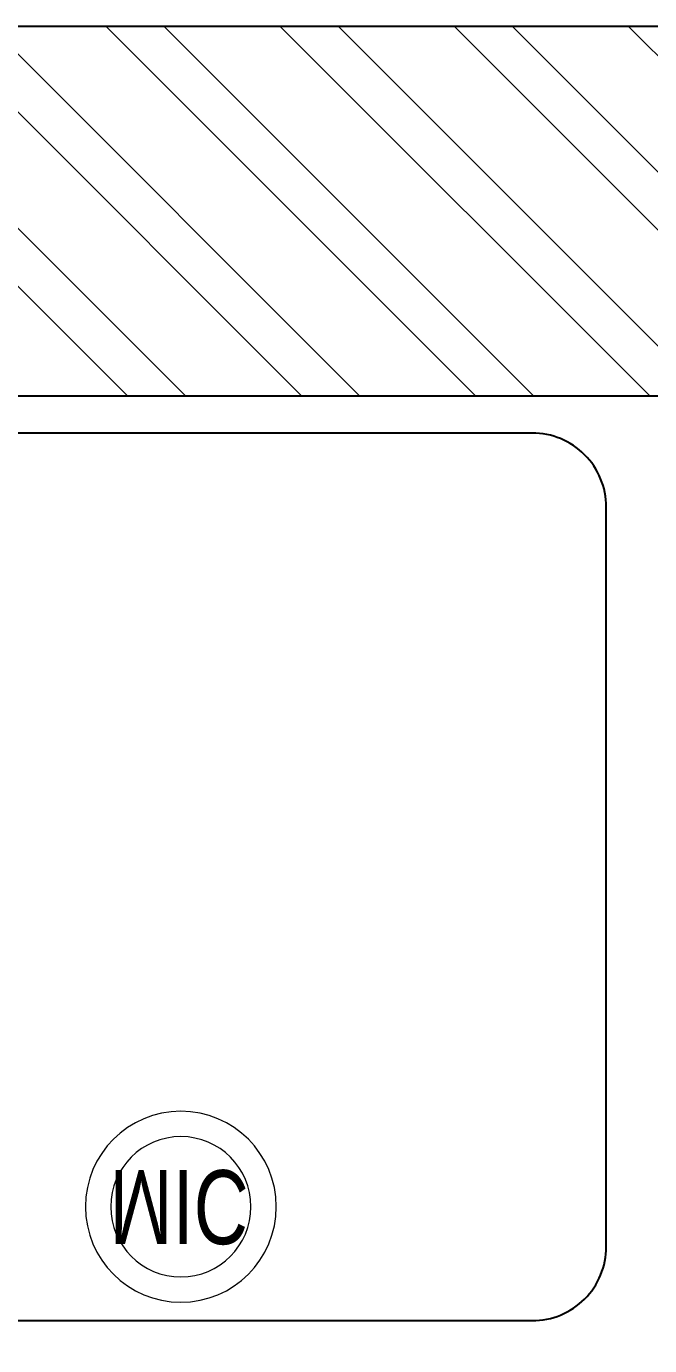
# Model space of a CAD drawing. Header units: feet. Extents: x 3359029 to 3367816, y -5719224 to -5712319.
# Drawn here: x 3366351 to 3366773, y -5713211 to -5712319 of the extents above; entities that cross this region are included whole.
import ezdxf

# ---------------------------------------------------------------- set-up
doc = ezdxf.new("R2010")
doc.units = ezdxf.units.FT
doc.header["$LTSCALE"] = 33
doc.header["$MEASUREMENT"] = 0
doc.layers.add('A-WALL', color=1, linetype='Continuous')
doc.layers.add('PDF_Geometry', color=7, linetype='Continuous')
for name, color, linetype, lineweight in [('LENS-FURNITURE', 13, 'Continuous', 9), ('LENS_DIMENSION', 193, 'Continuous', 0), ('LK-EQPMT', 3, 'Continuous', 18), ('LN-HATCH', 251, 'Continuous', 0)]:
    doc.layers.add(name, color=color, linetype=linetype, lineweight=lineweight)
doc.styles.get("Standard").update_dxf_attribs({"font": 'GILC____.TTF'})

# ---------------------------------------------------------------- blocks, each defined once
blk = doc.blocks.new('A$Cb3306c25')
at = {"layer": 'LN-HATCH'}
h = blk.add_hatch(dxfattribs=at)
h.set_pattern_fill('ANSI32', color=256, scale=222, angle=-90.00000000000001)
h.set_pattern_definition([(315, (-2870358.035949793, 5460333.452939209), (58.86663953378009, 58.86663953378008), []), (315, (-2870358.035949793, 5460294.208512919), (58.86663953378009, 58.86663953378008), [])])
h.paths.add_polyline_path([(-250, 6385), (-250, 1235), (-725, 1235), (-725, 1085), (-250, 1085), (-250, 250.0000563878566), (-1540, 250), (-3035, 250), (-3035, -20), (-8786.47063149605, -20), (-8786.47063149605, -270), (-2785, -270), (-2785, 0), (0, 0), (0, 6635), (-3150, 6635), (-3150, 6385)])
h.paths.add_polyline_path([(-1390, 250.0000065565109), (-1390, 1235), (-1540, 1235), (-1540, 250)], flags=17)
h.paths.add_polyline_path([(-4370, 6385), (-4370, 6635), (-5565, 6635), (-5565, 6385)], flags=17)
h.paths.add_polyline_path([(-7200, 6095), (-7200, 6635), (-8412, 6635), (-8412, 6095)], flags=17)
at = {"layer": 'A-WALL'}
for p, q in [((0, 6635), (-8786.47063149605, 6635)), ((-250, 6385), (-3150, 6385))]:
    blk.add_line(p, q, dxfattribs=at)
blk = doc.blocks.new('MOROTISED TABLE-TRIAL SET 950x600')
at = {"layer": 'PDF_Geometry', "lineweight": 25}
blk.add_lwpolyline([(415.5923622683621, 2.18279e-11), (550.0003704861738, 2.18279e-11, 0.4142524001247118), (599.9958994225599, 50.00260162355697), (599.9958994225599, 899.9973678589085, 0.4142518501714829), (550.0003704861738, 950.0000000000218), (50.00260613718999, 950.0000000000218, 0.4142929195148918), (4.605390131e-07, 899.9973678589085), (4.605390131e-07, 50.00260162355697, 0.414163635492108), (50.00260613718999, 2.18279e-11), (415.5923622683621, 2.18279e-11)], format="xyb", dxfattribs=at)
blk = doc.blocks.new('MIC')
at = {"layer": 'LK-EQPMT', "ltscale": 12}
for radius in [64.54701859105262, 47.40596281792385]:
    blk.add_circle((234.5401449967176, 64.54701859102352), radius, dxfattribs=at)
at = {"layer": 'LK-EQPMT', "ltscale": 12, "insert": (233.2398255821317, 64.46170233917655), "char_height": 50, "attachment_point": 5}
blk.add_mtext_dynamic_manual_height_columns('MIC', width=466.4796511627907, gutter_width=12.5, heights=[0], dxfattribs=at)

msp = doc.modelspace()

# ---------------------------------------------------------------- block references
at = {"xscale": -1, "rotation": 180}
msp.add_blockref('MIC', (3366221.245731759, -5713052.312841864), dxfattribs=at)
at = {"layer": 'LENS-FURNITURE', "rotation": 270}
msp.add_blockref('MOROTISED TABLE-TRIAL SET 950x600', (3365793.48864555, -5712593.878831537), dxfattribs=at)
at = {"layer": 'LENS_DIMENSION'}
msp.add_blockref('A$Cb3306c25', (3367815.546694433, -5718954.019963295), dxfattribs=at)

doc.saveas('drawing.dxf')
